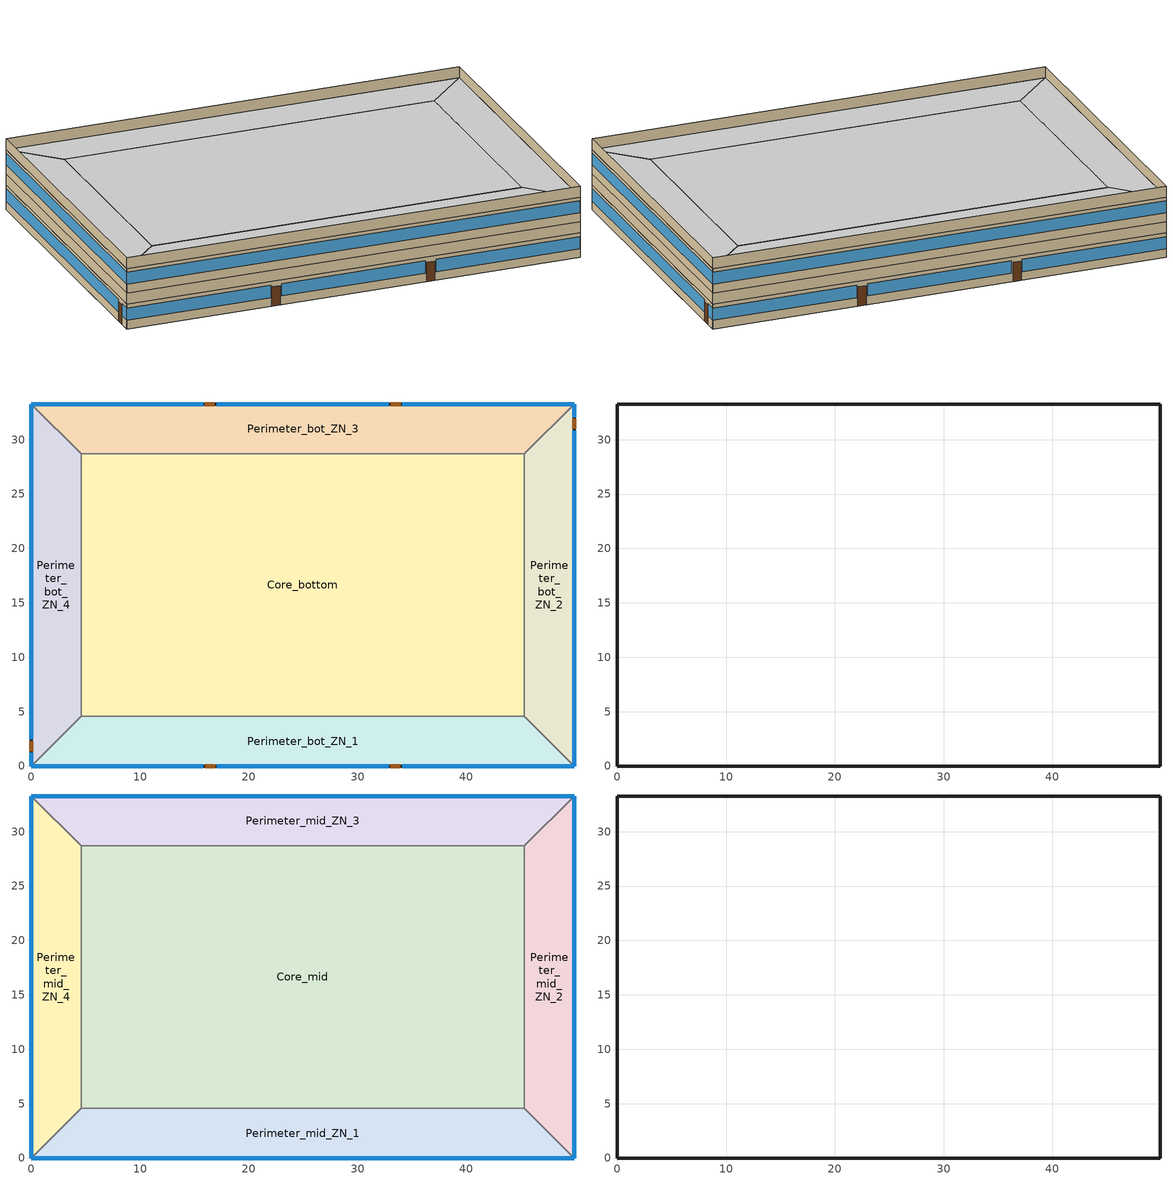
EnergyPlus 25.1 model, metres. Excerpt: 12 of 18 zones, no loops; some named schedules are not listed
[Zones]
Core_bottom
 floor adiabatic (Core_bot_ZN_5_Floor_Ffactor): 45.34,28.7 45.34,4.57 4.57,4.57 4.57,28.7 z0
 wall to Perimeter_bot_ZN_2 (int_wall): 45.34,4.57 45.34,28.7 z0:2.74
 wall to Perimeter_bot_ZN_3 (int_wall): 45.34,28.7 4.57,28.7 z0:2.74
 wall to Perimeter_bot_ZN_1 (int_wall): 4.57,4.57 45.34,4.57 z0:2.74
 wall to Perimeter_bot_ZN_4 (int_wall): 4.57,28.7 4.57,4.57 z0:2.74
 ceiling to FirstFloor_Plenum (DropCeiling): 4.57,28.7 4.57,4.57 45.34,4.57 45.34,28.7 z2.74
Perimeter_bot_ZN_1
 floor ground (Perimeter_bot_ZN_1_Floor_Ffactor): 0,0 4.57,4.57 45.34,4.57 49.91,0 z0
 wall outside (nonres_ext_wall): 0,0 49.91,0 z0:2.74
 wall to Perimeter_bot_ZN_2 (int_wall): 49.91,0 45.34,4.57 z0:2.74
 window (Window_U_0.36_SHGC_0.38): 0,0 15.82,0 / 17.04,0 32.87,0 / 34.09,0 49.91,0 z0.95:2.33
 door (Swinging Door_con): 15.98,0 16.9,0 / 33.01,0 33.93,0 z0:2.13
 ceiling to FirstFloor_Plenum (DropCeiling): 49.91,0 45.34,4.57 4.57,4.57 0,0 z2.74
Perimeter_bot_ZN_2
 floor ground (Perimeter_bot_ZN_2_Floor_Ffactor): 49.91,0 45.34,4.57 45.34,28.7 49.91,33.27 z0
 wall outside (nonres_ext_wall): 49.91,0 49.91,33.27 z0:2.74
 wall to Perimeter_bot_ZN_3 (int_wall): 49.91,33.27 45.34,28.7 z0:2.74
 window (Window_U_0.36_SHGC_0.38): 49.91,0 49.91,30.84 / 49.91,32.05 49.91,33.27 z0.97:2.33
 door (Swinging Door_con): 49.91,30.99 49.91,31.9 z0:2.13
 ceiling to FirstFloor_Plenum (DropCeiling): 49.91,33.27 45.34,28.7 45.34,4.57 49.91,0 z2.74
Perimeter_bot_ZN_3
 floor ground (Perimeter_bot_ZN_3_Floor_Ffactor): 49.91,33.27 45.34,28.7 4.57,28.7 0,33.27 z0
 wall outside (nonres_ext_wall): 49.91,33.27 0,33.27 z0:2.74
 wall to Perimeter_bot_ZN_4 (int_wall): 0,33.27 4.57,28.7 z0:2.74
 window (Window_U_0.36_SHGC_0.38): 49.91,33.27 34.09,33.27 / 32.87,33.27 17.04,33.27 / 15.82,33.27 0,33.27 z0.95:2.33
 door (Swinging Door_con): 33.94,33.27 33.03,33.27 / 16.84,33.27 15.93,33.27 z0:2.13
 ceiling to FirstFloor_Plenum (DropCeiling): 0,33.27 4.57,28.7 45.34,28.7 49.91,33.27 z2.74
Perimeter_bot_ZN_4
 floor ground (Perimeter_bot_ZN_4_Floor_Ffactor): 0,33.27 4.57,28.7 4.57,4.57 0,0 z0
 wall outside (nonres_ext_wall): 0,33.27 0,0 z0:2.74
 wall to Perimeter_bot_ZN_1 (int_wall): 0,0 4.57,4.57 z0:2.74
 window (Window_U_0.36_SHGC_0.38): 0,33.27 0,2.44 / 0,1.22 0,0 z0.97:2.33
 door (Swinging Door_con): 0,2.28 0,1.37 z0:2.13
 ceiling to FirstFloor_Plenum (DropCeiling): 0,0 4.57,4.57 4.57,28.7 0,33.27 z2.74
FirstFloor_Plenum
 wall outside (nonres_ext_wall): 49.91,0 49.91,33.27 0,33.27 0,0 49.91,0 z2.74:3.96
Core_mid
 floor to FirstFloor_Plenum (int_slab_floor): 45.34,28.7 45.34,4.57 4.57,4.57 4.57,28.7 z3.96
 wall to Perimeter_mid_ZN_2 (int_wall): 45.34,4.57 45.34,28.7 z3.96:6.71
 wall to Perimeter_mid_ZN_3 (int_wall): 45.34,28.7 4.57,28.7 z3.96:6.71
 wall to Perimeter_mid_ZN_1 (int_wall): 4.57,4.57 45.34,4.57 z3.96:6.71
 wall to Perimeter_mid_ZN_4 (int_wall): 4.57,28.7 4.57,4.57 z3.96:6.71
 ceiling to MidFloor_Plenum (DropCeiling): 4.57,28.7 4.57,4.57 45.34,4.57 45.34,28.7 z6.71
Perimeter_mid_ZN_1
 floor to FirstFloor_Plenum (int_slab_floor): 0,0 4.57,4.57 45.34,4.57 49.91,0 z3.96
 wall outside (nonres_ext_wall): 0,0 49.91,0 z3.96:6.71
 wall to Perimeter_mid_ZN_2 (int_wall): 49.91,0 45.34,4.57 z3.96:6.71
 window (Window_U_0.36_SHGC_0.38): 0,0 49.91,0 z4.98:6.29
 ceiling to MidFloor_Plenum (DropCeiling): 49.91,0 45.34,4.57 4.57,4.57 0,0 z6.71
Perimeter_mid_ZN_2
 floor to FirstFloor_Plenum (int_slab_floor): 49.91,0 45.34,4.57 45.34,28.7 49.91,33.27 z3.96
 wall outside (nonres_ext_wall): 49.91,0 49.91,33.27 z3.96:6.71
 wall to Perimeter_mid_ZN_3 (int_wall): 49.91,33.27 45.34,28.7 z3.96:6.71
 window (Window_U_0.36_SHGC_0.38): 49.91,0 49.91,33.27 z4.98:6.29
 ceiling to MidFloor_Plenum (DropCeiling): 49.91,33.27 45.34,28.7 45.34,4.57 49.91,0 z6.71
Perimeter_mid_ZN_3
 floor to FirstFloor_Plenum (int_slab_floor): 49.91,33.27 45.34,28.7 4.57,28.7 0,33.27 z3.96
 wall outside (nonres_ext_wall): 49.91,33.27 0,33.27 z3.96:6.71
 wall to Perimeter_mid_ZN_4 (int_wall): 0,33.27 4.57,28.7 z3.96:6.71
 window (Window_U_0.36_SHGC_0.38): 49.91,33.27 0,33.27 z4.98:6.29
 ceiling to MidFloor_Plenum (DropCeiling): 0,33.27 4.57,28.7 45.34,28.7 49.91,33.27 z6.71
Perimeter_mid_ZN_4
 floor to FirstFloor_Plenum (int_slab_floor): 0,33.27 4.57,28.7 4.57,4.57 0,0 z3.96
 wall outside (nonres_ext_wall): 0,33.27 0,0 z3.96:6.71
 wall to Perimeter_mid_ZN_1 (int_wall): 0,0 4.57,4.57 z3.96:6.71
 window (Window_U_0.36_SHGC_0.38): 0,33.27 0,0 z4.98:6.29
 ceiling to MidFloor_Plenum (DropCeiling): 0,0 4.57,4.57 4.57,28.7 0,33.27 z6.71
MidFloor_Plenum
 wall outside (nonres_ext_wall): 49.91,0 49.91,33.27 0,33.27 0,0 49.91,0 z6.71:7.92
[Building]
OfficeMedium: Loads convergence tolerance value=0.04; Maximum number of warmup days=25; Minimum number of warmup days=6; North axis=0; Solar distribution=MinimalShadowing; Temperature convergence tolerance value=0.2; Terrain=City
[Site:GroundTemperature:FCfactorMethod]
January ground temperature=7.1; February ground temperature=3; March ground temperature=-1; April ground temperature=0.8; May ground temperature=-0.2; June ground temperature=4.8; July ground temperature=6.1; August ground temperature=13.7; September ground temperature=22.2; October ground temperature=22.7; November ground temperature=21.7; December ground temperature=18.5
[Site:Location]
Denver-Aurora-Buckley.AFB_CO_USA WMO=724695: Elevation=1726; Latitude=39.72; Longitude=-104.75; Time zone=-7
[Site:WaterMainsTemperature]
Annual average outdoor air temperature=9.95; Calculation method=Correlation; Maximum difference in monthly average outdoor air temperatures=23.7
[SizingPeriod:DesignDay] Barometric pressure=82237; Day of month=21; Daylight saving time indicator=No; Dry bulb temperature range modifier type=DefaultMultipliers; Humidity condition type=WetBulb; Rain indicator=No; Snow indicator=No
Name | Ashrae clear sky optical depth for beam irradiance taub | Ashrae clear sky optical depth for diffuse irradiance taud | Daily dry bulb temperature range | Day type | Maximum dry bulb temperature | Month | Solar model indicator | Wetbulb or dewpoint at maximum dry bulb | Wind direction | Wind speed | Sky clearness
Denver-Aurora-Buckley.AFB_CO_USA Ann Clg .4% Condns DB=>MWB | 0.423 | 2.02 | 14.8 | SummerDesignDay | 33.9 | 7 | ASHRAETau | 15 | 30 | 3.6
Denver-Aurora-Buckley.AFB_CO_USA Ann Htg 99.6% Condns DB |  |  | 0 | WinterDesignDay | -17.9 | 12 | ASHRAEClearSky | -17.9 | 180 | 2.5 | 0
[Construction]
DropCeiling: AC02 Acoustic Ceiling
InteriorFurnishings: Std Wood 6inch
Swinging Door_con: Opaque Door panel_con
Window_U_0.36_SHGC_0.38: Glazing Layer
int_slab_floor: 100mm Normalweight concrete floor, CP02 CARPET PAD
int_wall: G01 13mm gypsum board, G01 13mm gypsum board
nonres_ext_wall: F07 25mm stucco, G01 16mm gypsum board, Nonres_Exterior_Wall_Insulation, G01 16mm gypsum board
[Construction:FfactorGroundFloor] F factor=0.90012
Name | Area | Perimeterexposed
Core_bot_ZN_5_Floor_Ffactor | 983.537 | 0
Perimeter_bot_ZN_1_Floor_Ffactor; Perimeter_bot_ZN_3_Floor_Ffactor | 207.338 | 49.911
Perimeter_bot_ZN_2_Floor_Ffactor | 131.262 | 33.2738
Perimeter_bot_ZN_4_Floor_Ffactor | 131.254 | 33.2738
[Material]
Name | Conductivity | Density | Roughness | Specific heat | Thickness | Solar absorptance | Thermal absorptance | Visible absorptance
100mm Normalweight concrete floor | 2.31 | 2322 | MediumRough | 832 | 0.1016
AC02 Acoustic Ceiling | 0.057 | 288 | MediumSmooth | 1339 | 0.0127 | 0.7 | 0.9 | 0.2
F07 25mm stucco | 0.72 | 1856 | Smooth | 840 | 0.0254 | 0.7 | 0.9 | 0.7
G01 13mm gypsum board | 0.16 | 800 | Smooth | 1090 | 0.0127 | 0.7 | 0.9 | 0.5
G01 16mm gypsum board | 0.16 | 800 | MediumSmooth | 1090 | 0.0159
Std Wood 6inch | 0.12 | 540 | MediumSmooth | 1210 | 0.15 | 0.7 | 0.9 | 0.7
[Material:NoMass] Solar absorptance=0.7; Thermal absorptance=0.9
Name | Roughness | Thermal resistance | Visible absorptance
CP02 CARPET PAD | VeryRough | 0.21648 | 0.8
Nonres_Exterior_Wall_Insulation | MediumSmooth | 2.81828 | 0.7
Opaque Door panel_con | MediumRough | 0.475964 | 0.7
[WindowMaterial:SimpleGlazingSystem]
Glazing Layer: Solar heat gain coefficient=0.38; U factor=2.04417; Visible transmittance=0.418
[AirLoopHVAC:ReturnPlenum]
Name | Zone
FirstFloor_Return_Plenum | FirstFloor_Plenum
MidFloor_Return_Plenum | MidFloor_Plenum
[AvailabilityManager:NightCycle] Applicability schedule=Always_On; Control type=CycleOnAny; Cycling run time=1800; Cycling run time control type=FixedRunTime; Fan schedule=HVACOperationSchd; Thermostat tolerance=1
PACU_VAV_bot Availability Manager; PACU_VAV_mid Availability Manager; PACU_VAV_top Availability Manager
[Daylighting:Controls] Fraction of lights controlled by reference point 1=0.3835; Illuminance setpoint at reference point 1=377; Fraction of lights controlled by reference point 2=0.1395; Illuminance setpoint at reference point 2=377; Daylighting method=SplitFlux; Lighting control type=ContinuousOff; Maximum allowable discomfort glare index=22; Minimum input power fraction for continuous or continuousoff dimming control=0.2; Minimum light output fraction for continuous or continuousoff dimming control=0.2; Number of stepped control steps=3; Probability lighting will be reset when needed in manual stepped control=1
Name | Daylighting reference point name 1 | Daylighting reference point name 2 | Glare calculation azimuth angle of view direction clockwise from zone y axis | Glare calculation daylighting reference point | Zone or space
Perimeter_bot_ZN_1_DaylCtrl | Perimeter_bot_ZN_1_DaylRefPt1 | Perimeter_bot_ZN_1_DaylRefPt2 | 180 | Perimeter_bot_ZN_1_DaylRefPt1 | Perimeter_bot_ZN_1
Perimeter_bot_ZN_2_DaylCtrl | Perimeter_bot_ZN_2_DaylRefPt1 | Perimeter_bot_ZN_2_DaylRefPt2 | 90 | Perimeter_bot_ZN_2_DaylRefPt1 | Perimeter_bot_ZN_2
Perimeter_bot_ZN_3_DaylCtrl | Perimeter_bot_ZN_3_DaylRefPt1 | Perimeter_bot_ZN_3_DaylRefPt2 | 0 | Perimeter_bot_ZN_3_DaylRefPt1 | Perimeter_bot_ZN_3
Perimeter_bot_ZN_4_DaylCtrl | Perimeter_bot_ZN_4_DaylRefPt1 | Perimeter_bot_ZN_4_DaylRefPt2 | 270 | Perimeter_bot_ZN_4_DaylRefPt1 | Perimeter_bot_ZN_4
Perimeter_mid_ZN_1_DaylCtrl | Perimeter_mid_ZN_1_DaylRefPt1 | Perimeter_mid_ZN_1_DaylRefPt2 | 180 | Perimeter_mid_ZN_1_DaylRefPt1 | Perimeter_mid_ZN_1
Perimeter_mid_ZN_2_DaylCtrl | Perimeter_mid_ZN_2_DaylRefPt1 | Perimeter_mid_ZN_2_DaylRefPt2 | 90 | Perimeter_mid_ZN_2_DaylRefPt1 | Perimeter_mid_ZN_2
Perimeter_mid_ZN_3_DaylCtrl | Perimeter_mid_ZN_3_DaylRefPt1 | Perimeter_mid_ZN_3_DaylRefPt2 | 0 | Perimeter_mid_ZN_3_DaylRefPt1 | Perimeter_mid_ZN_3
Perimeter_mid_ZN_4_DaylCtrl | Perimeter_mid_ZN_4_DaylRefPt1 | Perimeter_mid_ZN_4_DaylRefPt2 | 270 | Perimeter_mid_ZN_4_DaylRefPt1 | Perimeter_mid_ZN_4
[ElectricEquipment] Design level calculation method=EquipmentLevel; Fraction latent=0; Fraction lost=0; Fraction radiant=0.5
Name | Design level | End use subcategory | Schedule | Zone or zonelist or space or spacelist
Core_bottom_Elevators_Equip | 32109.9 | ElevatorLift | BLDG_ELEVATORS | Core_bottom
Core_bottom_MiscPlug_Equip | 7937.16 | MiscPlug | BLDG_EQUIP_SCH | Core_bottom
Core_mid_MiscPlug_Equip | 7937.16 | MiscPlug | BLDG_EQUIP_SCH | Core_mid
Elevators_Lights_Fan | 125 | ElevatorLightsFan | ELEV_LIGHT_FAN_SCH_ADD_DF | Core_bottom
Perimeter_bot_ZN_1_MiscPlug_Equip | 1673.2 | MiscPlug | BLDG_EQUIP_SCH | Perimeter_bot_ZN_1
Perimeter_bot_ZN_2_MiscPlug_Equip | 1059.217 | MiscPlug | BLDG_EQUIP_SCH | Perimeter_bot_ZN_2
Perimeter_bot_ZN_3_MiscPlug_Equip | 1673.21 | MiscPlug | BLDG_EQUIP_SCH | Perimeter_bot_ZN_3
Perimeter_bot_ZN_4_MiscPlug_Equip | 1059.21 | MiscPlug | BLDG_EQUIP_SCH | Perimeter_bot_ZN_4
Perimeter_mid_ZN_1_MiscPlug_Equip | 1673.2 | MiscPlug | BLDG_EQUIP_SCH | Perimeter_mid_ZN_1
Perimeter_mid_ZN_2_MiscPlug_Equip | 1059.217 | MiscPlug | BLDG_EQUIP_SCH | Perimeter_mid_ZN_2
Perimeter_mid_ZN_3_MiscPlug_Equip | 1673.21 | MiscPlug | BLDG_EQUIP_SCH | Perimeter_mid_ZN_3
Perimeter_mid_ZN_4_MiscPlug_Equip | 1059.21 | MiscPlug | BLDG_EQUIP_SCH | Perimeter_mid_ZN_4
[ElectricLoadCenter:Transformer]
Transformer 1: Availability schedule=Always_On; Conductor material=Aluminum; Consider transformer loss for utility cost=Yes; Fraction of eddy current losses=0.1; Full load temperature rise=150; Meter name 1=Wired_LTG_Electricity; Meter name 2=Wired_INT_EQUIP; Nameplate efficiency=0.984; Per unit load for nameplate efficiency=0.35; Performance input method=NominalEfficiency; Phase=3; Rated capacity=45000; Reference temperature for nameplate efficiency=75; Transformer usage=PowerInFromGrid
[EnergyManagementSystem:Actuator]
Name | Actuated component control type | Actuated component type | Actuated component unique
CLGSETP_SCH_Actuator | Schedule Value | Schedule:Compact | CLGSETP_SCH_Yes_Optimum_original
CLGSETP_SCH_w_SB_Actuator | Schedule Value | Schedule:Compact | CLGSETP_SCH_Yes_Optimum_w_SB
Core_bottom_Light_Actuator | Electricity Rate | Lights | Core_bottom_lights
Core_mid_Light_Actuator | Electricity Rate | Lights | Core_mid_lights
Core_top_Light_Actuator | Electricity Rate | Lights | Core_top_lights
HTGSETP_SCH_Actuator | Schedule Value | Schedule:Compact | HTGSETP_SCH_Yes_Optimum_original
HTGSETP_SCH_w_SB_Actuator | Schedule Value | Schedule:Compact | HTGSETP_SCH_Yes_Optimum_w_SB
Perimeter_bot_ZN_1_Light_Actuator | Electricity Rate | Lights | Perimeter_bot_ZN_1_lights
Perimeter_bot_ZN_2_Light_Actuator | Electricity Rate | Lights | Perimeter_bot_ZN_2_lights
Perimeter_bot_ZN_3_Light_Actuator | Electricity Rate | Lights | Perimeter_bot_ZN_3_lights
Perimeter_bot_ZN_4_Light_Actuator | Electricity Rate | Lights | Perimeter_bot_ZN_4_lights
Perimeter_mid_ZN_1_Light_Actuator | Electricity Rate | Lights | Perimeter_mid_ZN_1_lights
Perimeter_mid_ZN_2_Light_Actuator | Electricity Rate | Lights | Perimeter_mid_ZN_2_lights
Perimeter_mid_ZN_3_Light_Actuator | Electricity Rate | Lights | Perimeter_mid_ZN_3_lights
Perimeter_mid_ZN_4_Light_Actuator | Electricity Rate | Lights | Perimeter_mid_ZN_4_lights
Perimeter_top_ZN_1_Light_Actuator | Electricity Rate | Lights | Perimeter_top_ZN_1_lights
Perimeter_top_ZN_2_Light_Actuator | Electricity Rate | Lights | Perimeter_top_ZN_2_lights
Perimeter_top_ZN_3_Light_Actuator | Electricity Rate | Lights | Perimeter_top_ZN_3_lights
Perimeter_top_ZN_4_Light_Actuator | Electricity Rate | Lights | Perimeter_top_ZN_4_lights
[EnergyManagementSystem:GlobalVariable]
EnergyManagementSystem:GlobalVariable 1: Wired_LTG
[EnergyManagementSystem:OutputVariable]
Wired_LTG: Ems variable=Wired_LTG; Type of data in variable=Summed; Units=J; Update frequency=ZoneTimestep
[Exterior:Lights] Control option=AstronomicalClock; End use subcategory=General
Name | Design level | Schedule
Exterior_Lights_a | 519.2 | Exterior_lighting_schedule_a
Exterior_Lights_b | 375.7 | Exterior_lighting_schedule_b_2016
Exterior_Lights_c | 4341.6 | Exterior_lighting_schedule_c_2016
[InternalMass] Construction=InteriorFurnishings
Name | Zone or zonelist | Surface area
Core_bottom_InternalMass_1 | Core_bottom | 1967.077
Core_mid_InternalMass_1 | Core_mid | 1967.077
Perimeter_bot_ZN_1_InternalMass_1 | Perimeter_bot_ZN_1 | 414.6723
Perimeter_bot_ZN_2_InternalMass_1 | Perimeter_bot_ZN_2 | 262.5073
Perimeter_bot_ZN_3_InternalMass_1 | Perimeter_bot_ZN_3 | 414.675
Perimeter_bot_ZN_4_InternalMass_1 | Perimeter_bot_ZN_4 | 262.5056
Perimeter_mid_ZN_1_InternalMass_1 | Perimeter_mid_ZN_1 | 414.6723
Perimeter_mid_ZN_2_InternalMass_1 | Perimeter_mid_ZN_2 | 262.5073
Perimeter_mid_ZN_3_InternalMass_1 | Perimeter_mid_ZN_3 | 414.675
Perimeter_mid_ZN_4_InternalMass_1 | Perimeter_mid_ZN_4 | 262.5056
[Lights] Design level calculation method=Watts/Area; End use subcategory=LightsWired; Fraction radiant=0.7; Fraction replaceable=1; Fraction visible=0.2; Return air fraction=0; Return air fraction calculated from plenum temperature=No; Schedule=BLDG_LIGHT_SCH; Watts per floor area=6.8889
Name | Zone or zonelist or space or spacelist
Core_bottom_Lights | Core_bottom
Core_mid_Lights | Core_mid
Perimeter_bot_ZN_1_Lights | Perimeter_bot_ZN_1
Perimeter_bot_ZN_2_Lights | Perimeter_bot_ZN_2
Perimeter_bot_ZN_3_Lights | Perimeter_bot_ZN_3
Perimeter_bot_ZN_4_Lights | Perimeter_bot_ZN_4
Perimeter_mid_ZN_1_Lights | Perimeter_mid_ZN_1
Perimeter_mid_ZN_2_Lights | Perimeter_mid_ZN_2
Perimeter_mid_ZN_3_Lights | Perimeter_mid_ZN_3
Perimeter_mid_ZN_4_Lights | Perimeter_mid_ZN_4
[People] Activity level schedule=ACTIVITY_SCH; Air velocity schedule=AIR_VELO_SCH; Clothing insulation calculation method=ClothingInsulationSchedule; Clothing insulation schedule=CLOTHING_SCH; Enable ashrae 55 comfort warnings=No; Floor area per person=18.5788; Fraction radiant=0.3; Mean radiant temperature calculation type=EnclosureAveraged; Number of people calculation method=Area/Person; Sensible heat fraction=Autocalculate; Thermal comfort model 1 type=Fanger; Work efficiency schedule=WORK_EFF_SCH
Name | Number of people schedule | Zone or zonelist or space or spacelist
Core_bottom | BLDG_OCC_SCH_wo_SB | Core_bottom
Core_mid | BLDG_OCC_SCH_wo_SB | Core_mid
Perimeter_bot_ZN_1 | BLDG_OCC_SCH_wo_SB | Perimeter_bot_ZN_1
Perimeter_bot_ZN_2 | BLDG_OCC_SCH_wo_SB | Perimeter_bot_ZN_2
Perimeter_bot_ZN_3 | BLDG_OCC_SCH_wo_SB | Perimeter_bot_ZN_3
Perimeter_bot_ZN_4 | BLDG_OCC_SCH_wo_SB | Perimeter_bot_ZN_4
Perimeter_mid_ZN_1 | BLDG_OCC_SCH_wo_SB | Perimeter_mid_ZN_1
Perimeter_mid_ZN_2 | BLDG_OCC_SCH_w_SB | Perimeter_mid_ZN_2
Perimeter_mid_ZN_3 | BLDG_OCC_SCH_wo_SB | Perimeter_mid_ZN_3
Perimeter_mid_ZN_4 | BLDG_OCC_SCH_wo_SB | Perimeter_mid_ZN_4
[Zone] Floor area=Autocalculate; Multiplier=1; Type=1; Volume=Autocalculate
Name | Ceiling height | Part of total floor area
Core_bottom; Core_mid; Perimeter_bot_ZN_1; Perimeter_bot_ZN_2; Perimeter_bot_ZN_3; Perimeter_bot_ZN_4; Perimeter_mid_ZN_1; Perimeter_mid_ZN_2; Perimeter_mid_ZN_3; Perimeter_mid_ZN_4 | 2.7432 | Yes
FirstFloor_Plenum; MidFloor_Plenum | 1.2192 | No
[ZoneInfiltration:DesignFlowRate] Temperature term coefficient=0; Velocity squared term coefficient=0
Name | Constant term coefficient | Design flow rate | Design flow rate calculation method | Flow rate per exterior surface area | Schedule | Velocity term coefficient | Zone or zonelist or space or spacelist
FirstFloor_Plenum_Infiltration | 0 | 0 | Flow/ExteriorArea | 0.00056896 | INFIL_SCH_PNNL | 0.224 | FirstFloor_Plenum
MidFloor_Plenum_Infiltration | 0 | 0 | Flow/ExteriorArea | 0.00056896 | INFIL_SCH_PNNL | 0.224 | MidFloor_Plenum
Perimeter_bot_ZN_1_Door_Infiltration | 1 | 0.67866 | Flow/Zone |  | INFIL_Door_Opening_SCH | 0 | Perimeter_bot_ZN_1
Perimeter_bot_ZN_1_Infiltration | 0 | 0 | Flow/ExteriorArea | 0.00056896 | INFIL_SCH_PNNL | 0.224 | Perimeter_bot_ZN_1
Perimeter_bot_ZN_2_Infiltration | 0 | 0 | Flow/ExteriorArea | 0.00056896 | INFIL_SCH_PNNL | 0.224 | Perimeter_bot_ZN_2
Perimeter_bot_ZN_3_Infiltration | 0 | 0 | Flow/ExteriorArea | 0.00056896 | INFIL_SCH_PNNL | 0.224 | Perimeter_bot_ZN_3
Perimeter_bot_ZN_4_Infiltration | 0 | 0 | Flow/ExteriorArea | 0.00056896 | INFIL_SCH_PNNL | 0.224 | Perimeter_bot_ZN_4
Perimeter_mid_ZN_1_Infiltration | 0 | 0 | Flow/ExteriorArea | 0.00056896 | INFIL_SCH_PNNL | 0.224 | Perimeter_mid_ZN_1
Perimeter_mid_ZN_2_Infiltration | 0 | 0 | Flow/ExteriorArea | 0.00056896 | INFIL_SCH_PNNL | 0.224 | Perimeter_mid_ZN_2
Perimeter_mid_ZN_3_Infiltration | 0 | 0 | Flow/ExteriorArea | 0.00056896 | INFIL_SCH_PNNL | 0.224 | Perimeter_mid_ZN_3
Perimeter_mid_ZN_4_Infiltration | 0 | 0 | Flow/ExteriorArea | 0.00056896 | INFIL_SCH_PNNL | 0.224 | Perimeter_mid_ZN_4
